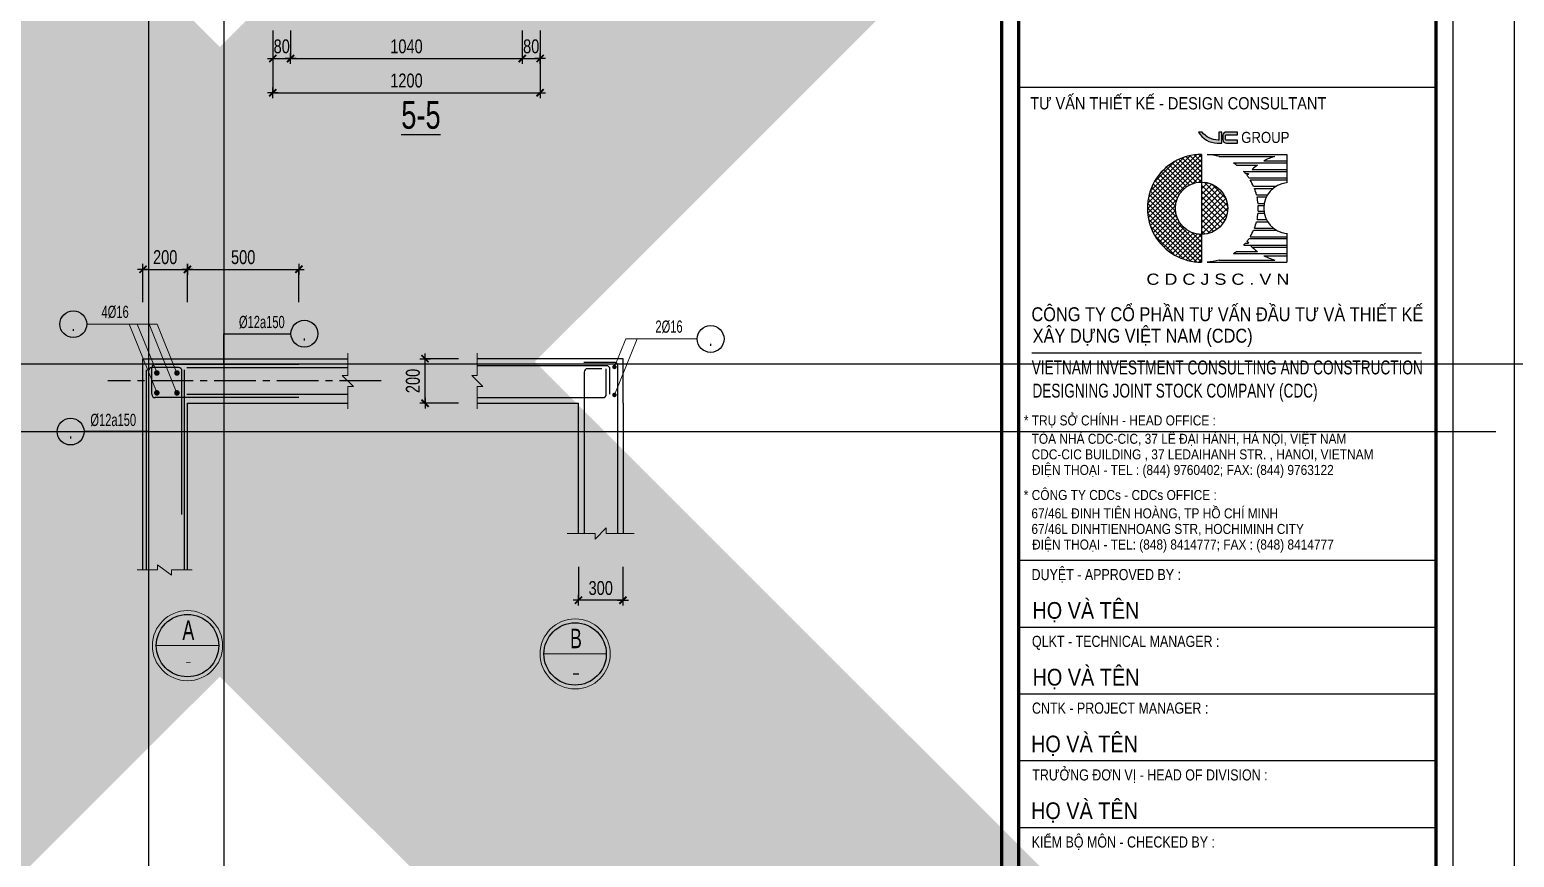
# Model space of a CAD drawing. Extents: x 1229855 to 1302267, y 1135177 to 1201195.
# Drawn here: x 1288938 to 1302267, y 1179029 to 1186466 of the extents above; entities that cross this region are included whole.
import ezdxf
from ezdxf.enums import TextEntityAlignment as Align

# ---------------------------------------------------------------- set-up
doc = ezdxf.new("R2010")
doc.units = 0
doc.header["$LTSCALE"] = 25
doc.header["$MEASUREMENT"] = 0
doc.header["$PDMODE"] = 98
doc.linetypes.add('CENTER2', pattern=[1.125, 0.75, -0.125, 0.125, -0.125])
doc.layers.get('0').update_dxf_attribs({"linetype": 'CONTINUOUS'})
doc.layers.get('DEFPOINTS').update_dxf_attribs({"linetype": 'CONTINUOUS'})
for name, color, linetype in [('02.CDC.DIM', 1, 'CONTINUOUS'), ('CDC -TEXT KHUNG', 7, 'CONTINUOUS'), ('CDC-KHUNGTEN', 7, 'CONTINUOUS'), ('CDC.01.AXIS', 160, 'CENTER2'), ('CDC.02.DIM', 1, 'CONTINUOUS'), ('CDC.03.BORDER', 3, 'CONTINUOUS'), ('CDC.05.STEEL', 4, 'CONTINUOUS'), ('CDC.06.TEXT', 2, 'CONTINUOUS'), ('CDC.14.STEELNUM', 3, 'CONTINUOUS')]:
    doc.layers.add(name, color=color, linetype=linetype)
doc.layers.add('KCS_CHI', color=1, linetype='CONTINUOUS', lineweight=15)
doc.styles.add('1', font='arial.ttf', dxfattribs={"width": 0.75})
doc.styles.add('arial', font='arial.ttf', dxfattribs={"width": 0.65})
doc.styles.add('KCS_SMTEXT', font='arial.ttf', dxfattribs={"width": 0.7})
doc.styles.add('KT CDC', font='arial.ttf', dxfattribs={"width": 0.85, "height": 200})
doc.styles.add('romans', font='arial.ttf', dxfattribs={"width": 0.65})
doc.dimstyles.new('DX2', dxfattribs={"dimscale": 0.5, "dimtxt": 250, "dimasz": 0.8, "dimexe": 0, "dimexo": 0, "dimgap": 90, "dimtad": 1, "dimdec": 0, "dimzin": 13, "dimdsep": 46, "dimtxsty": '1', "dimblk1": 'CHEO', "dimblk2": 'CHEO', "dimsah": 1, "dimcen": 0, "dimclrd": 256, "dimclre": 256, "dimclrt": 2, "dimadec": 0, "dimazin": 0, "dimtfac": 1, "dimtdec": 0, "dimtix": 1, "dimtmove": 2, "dimatfit": 3, "dimldrblk": 'CHEO', "dimfxl": 1, "dimtolj": 1, "dimtzin": 13, "dimarcsym": 0})

# ---------------------------------------------------------------- blocks, each defined once
blk = doc.blocks.new('LOGOmoi')
at = {"layer": 'CDC -TEXT KHUNG'}
h = blk.add_hatch(color=1, dxfattribs=at)
h.paths.add_polyline_path([(1.46, 5.45), (1.26, 5.45), (1.26, 4.88), (1.21, 4.88, -0.237912), (0.06, 5.45), (-0.2, 5.45, 0.272847), (1.14, 4.66), (1.46, 4.66)])
h.paths.add_polyline_path([(2.59, 5.45), (1.8, 5.45, 0.414214), (1.54, 5.2), (1.54, 4.92, 0.414214), (1.8, 4.66), (2.59, 4.66), (2.59, 4.87), (1.8, 4.87, -0.414214), (1.74, 4.92), (1.74, 5.2, -0.414214), (1.8, 5.25), (2.59, 5.25)])
h = blk.add_hatch(dxfattribs=at)
h.set_pattern_fill('ANSI37', color=102, scale=2.293939, angle=360, style=0)
h.set_pattern_definition([(45, (-2844.4439, 636.61023), (-0.178426552, 0.178426553), []), (135, (-2844.4439, 636.61023), (-0.178426552, -0.178426553), [])])
edge = h.paths.add_edge_path()
edge.add_arc((0.02, 0), 1.87, 90, 270)
edge.add_line((0.02, -1.88), (0.02, -3.84))
edge.add_line((0.02, -3.84), (-0.17, -3.84))
edge.add_line((-0.17, -3.84), (-0.36, -3.83))
edge.add_line((-0.36, -3.83), (-0.55, -3.8))
edge.add_line((-0.55, -3.8), (-0.73, -3.77))
edge.add_line((-0.73, -3.77), (-0.92, -3.73))
edge.add_line((-0.92, -3.73), (-1.1, -3.68))
edge.add_line((-1.1, -3.68), (-1.28, -3.62))
edge.add_line((-1.28, -3.62), (-1.45, -3.55))
edge.add_line((-1.45, -3.55), (-1.63, -3.48))
edge.add_line((-1.63, -3.48), (-1.79, -3.39))
edge.add_line((-1.79, -3.39), (-1.96, -3.3))
edge.add_line((-1.96, -3.3), (-2.12, -3.2))
edge.add_line((-2.12, -3.2), (-2.27, -3.09))
edge.add_line((-2.27, -3.09), (-2.42, -2.97))
edge.add_line((-2.42, -2.97), (-2.56, -2.85))
edge.add_line((-2.56, -2.85), (-2.7, -2.72))
edge.add_line((-2.7, -2.72), (-2.83, -2.58))
edge.add_line((-2.83, -2.58), (-2.95, -2.44))
edge.add_line((-2.95, -2.44), (-3.07, -2.29))
edge.add_line((-3.07, -2.29), (-3.18, -2.14))
edge.add_line((-3.18, -2.14), (-3.28, -1.98))
edge.add_line((-3.28, -1.98), (-3.37, -1.81))
edge.add_line((-3.37, -1.81), (-3.46, -1.64))
edge.add_line((-3.46, -1.64), (-3.53, -1.47))
edge.add_line((-3.53, -1.47), (-3.6, -1.3))
edge.add_line((-3.6, -1.3), (-3.66, -1.12))
edge.add_line((-3.66, -1.12), (-3.71, -0.93))
edge.add_line((-3.71, -0.93), (-3.75, -0.75))
edge.add_line((-3.75, -0.75), (-3.79, -0.56))
edge.add_line((-3.79, -0.56), (-3.81, -0.38))
edge.add_line((-3.81, -0.38), (-3.82, -0.19))
edge.add_line((-3.82, -0.19), (-3.83, 0))
edge.add_line((-3.83, 0), (-3.82, 0.19))
edge.add_line((-3.82, 0.19), (-3.81, 0.38))
edge.add_line((-3.81, 0.38), (-3.79, 0.56))
edge.add_line((-3.79, 0.56), (-3.75, 0.75))
edge.add_line((-3.75, 0.75), (-3.71, 0.93))
edge.add_line((-3.71, 0.93), (-3.66, 1.12))
edge.add_line((-3.66, 1.12), (-3.6, 1.3))
edge.add_line((-3.6, 1.3), (-3.53, 1.47))
edge.add_line((-3.53, 1.47), (-3.46, 1.64))
edge.add_line((-3.46, 1.64), (-3.37, 1.81))
edge.add_line((-3.37, 1.81), (-3.28, 1.98))
edge.add_line((-3.28, 1.98), (-3.18, 2.14))
edge.add_line((-3.18, 2.14), (-3.07, 2.29))
edge.add_line((-3.07, 2.29), (-2.95, 2.44))
edge.add_line((-2.95, 2.44), (-2.83, 2.58))
edge.add_line((-2.83, 2.58), (-2.7, 2.72))
edge.add_line((-2.7, 2.72), (-2.56, 2.85))
edge.add_line((-2.56, 2.85), (-2.42, 2.97))
edge.add_line((-2.42, 2.97), (-2.27, 3.09))
edge.add_line((-2.27, 3.09), (-2.12, 3.2))
edge.add_line((-2.12, 3.2), (-1.96, 3.3))
edge.add_line((-1.96, 3.3), (-1.79, 3.39))
edge.add_line((-1.79, 3.39), (-1.63, 3.48))
edge.add_line((-1.63, 3.48), (-1.45, 3.55))
edge.add_line((-1.45, 3.55), (-1.28, 3.62))
edge.add_line((-1.28, 3.62), (-1.1, 3.68))
edge.add_line((-1.1, 3.68), (-0.92, 3.73))
edge.add_line((-0.92, 3.73), (-0.73, 3.77))
edge.add_line((-0.73, 3.77), (-0.55, 3.8))
edge.add_line((-0.55, 3.8), (-0.36, 3.83))
edge.add_line((-0.36, 3.83), (-0.17, 3.84))
edge.add_line((-0.17, 3.84), (0.02, 3.84))
edge.add_line((0.02, 3.84), (0.02, 1.87))
h = blk.add_hatch(dxfattribs=at)
h.set_pattern_fill('ANSI37', color=1, scale=2.293939, angle=360, style=0)
h.set_pattern_definition([(45, (-486.53502, -144.21504), (-0.20275745, 0.20275745), []), (135, (-486.53502, -144.21504), (-0.20275745, -0.20275745), [])])
h.paths.add_polyline_path([(0.02, 1.87), (0.02, -1.81), (0.02, -1.88, 0.414214), (1.89, 0, 0.414214)])
at = {"layer": 'CDC -TEXT KHUNG', "color": 102}
for p, q in [((0.02, 3.84), (0.02, -1.81)), ((0.42, 3.85), (6.1, 3.85)), ((1.28, 3.7), (5.24, 3.7)), ((2.3, 3.24), (6.1, 3.24)), ((4.47, 3.39), (6.1, 3.39)), ((6.1, 3.85), (6.1, 1.81)), ((2.51, 3.09), (4.01, 3.09)), ((3.03, 2.63), (6.1, 2.63)), ((3.16, 2.49), (3.36, 2.49)), ((3.4, 2.17), (6.1, 2.17)), ((3.64, 2.78), (6.1, 2.78)), ((3.49, 2.03), (6.1, 2.03)), ((3.74, 1.57), (5.37, 1.57)), ((3.8, 1.42), (5.15, 1.42)), ((3.95, 0.96), (4.75, 0.96)), ((3.98, 0.81), (4.66, 0.81)), ((4.05, 0.35), (4.51, 0.35)), ((4.06, 0.2), (4.49, 0.2)), ((3.95, -0.96), (4.75, -0.96)), ((3.98, -0.81), (4.66, -0.81)), ((4.05, -0.35), (4.51, -0.35)), ((4.06, -0.2), (4.49, -0.2)), ((0.02, -1.81), (0.02, -3.84)), ((3.49, -2.03), (6.1, -2.03)), ((3.74, -1.57), (5.37, -1.57)), ((3.8, -1.42), (5.15, -1.42)), ((6.1, -1.79), (6.1, -3.84)), ((2.51, -3.09), (4.01, -3.09)), ((3.03, -2.63), (6.1, -2.63)), ((3.16, -2.49), (3.36, -2.49)), ((3.4, -2.17), (6.1, -2.17)), ((3.64, -2.78), (6.1, -2.78)), ((0.01, -3.84), (0.02, -3.84)), ((0.42, -3.84), (6.1, -3.84)), ((1.28, -3.7), (5.24, -3.7)), ((2.3, -3.24), (6.1, -3.24)), ((4.47, -3.39), (6.1, -3.39))]:
    blk.add_line(p, q, dxfattribs=at)
at = {"layer": 'CDC -TEXT KHUNG'}
blk.add_line((3.78, 1.21), (3.78, 1.21), dxfattribs=at)
at = {"layer": 'CDC -TEXT KHUNG', "color": 1}
for points in [[(1.46, 5.45), (1.26, 5.45), (1.26, 4.88), (1.21, 4.88, -0.237912), (0.06, 5.45), (-0.2, 5.45, 0.272847), (1.14, 4.66), (1.46, 4.66)], [(2.59, 5.45), (1.8, 5.45, 0.414214), (1.54, 5.2), (1.54, 4.92, 0.414214), (1.8, 4.66), (2.59, 4.66), (2.59, 4.87), (1.8, 4.87, -0.414214), (1.74, 4.92), (1.74, 5.2, -0.414214), (1.8, 5.25), (2.59, 5.25)]]:
    blk.add_lwpolyline(points, format="xyb", close=True, dxfattribs=at)
at = {"layer": 'CDC -TEXT KHUNG', "color": 102}
blk.add_circle((0.02, 0), 1.87, dxfattribs=at)
blk.add_arc((0, 0), 3.85, 89.7449, 270.2551, dxfattribs=at)
at = {"layer": 'CDC -TEXT KHUNG', "color": 112}
blk.add_ellipse((0.22, 0), major_axis=(-2.72, 2.72), ratio=1, start_param=-1.064136, end_param=-0.838054, dxfattribs=at)
at = {"layer": 'CDC -TEXT KHUNG', "color": 102}
for centre, major_axis, start_param, end_param in [((0.22, 0), (-2.72, 2.72), -1.423028, -1.355019), ((6.3, 0), (2.72, 2.72), 1.064136, 1.278853), ((0.22, 0), (2.72, 2.72), 6.199614, 6.251308), ((6.3, 0), (-2.72, 2.72), 0.083571, 0.124553), ((0.22, 0), (-2.72, 2.72), 4.527318, 4.587836), ((6.3, 0), (-2.72, 2.72), -0.147768, -0.022458), ((0.22, 0), (-2.72, 2.72), 4.346177, 4.481253), ((0.22, 0), (-2.72, 2.72), 4.178765, 4.304301), ((6.27, 0.01), (1.28, 1.28), 0.884906, 3.827483), ((0.22, 0), (2.72, 2.72), 5.589142, 5.7099), ((0.22, 0), (2.72, 2.72), 5.445131, 5.550443), ((0.22, 0), (-2.72, 2.72), 3.549681, 3.675216), ((0.22, 0), (-2.72, 2.72), 3.714878, 3.835636), ((0.22, 0), (2.72, 2.72), 4.943525, 5.078601), ((0.22, 0), (-2.72, 2.72), 2.925816, 2.993825), ((0.22, 0), (-2.72, 2.72), 3.17347, 3.225164), ((0.22, 0), (2.72, 2.72), 4.836942, 4.89746), ((6.3, 0), (-2.72, 2.72), 1.446243, 1.487225), ((6.3, 0), (-2.72, 2.72), 1.538919, 1.718564), ((0.22, 0.01), (2.72, 2.72), 3.979647, 4.205729), ((6.3, 0), (2.72, 2.72), 3.433536, 3.648253)]:
    blk.add_ellipse(centre, major_axis=major_axis, ratio=1, start_param=start_param, end_param=end_param, dxfattribs=at)
at = {"layer": 'CDC -TEXT KHUNG', "color": 1, "style": 'KT CDC', "width": 0.85}
blk.add_text('GROUP', height=0.792, dxfattribs=at).set_placement((2.85, 4.67))
at = {"layer": 'CDC -TEXT KHUNG', "color": 102, "style": 'KT CDC', "width": 1.15}
blk.add_text('C D C J S C . V N', height=0.8, dxfattribs=at).set_placement((-3.92, -5.47))
blk = doc.blocks.new('KHUNG DOC A1')
at = {"layer": 'CDC-KHUNGTEN', "color": 6, "lineweight": 25}
for p, q in [((-3, 278), (-78, 278)), ((-3, 193), (-78, 193)), ((-3, 181), (-78, 181)), ((-3, 169), (-78, 169)), ((-3, 157), (-78, 157)), ((-3, 145), (-78, 145))]:
    blk.add_line(p, q, dxfattribs=at)
at = {"layer": 'CDC-KHUNGTEN', "color": 6}
blk.add_line((-75.61, 230.36), (-5.67, 230.36), dxfattribs=at)
at = {"layer": 'CDC-KHUNGTEN', "xscale": 2.513908497502836, "yscale": 2.513908497502836, "zscale": 2.513908497502836}
blk.add_blockref('LOGOmoi', (-45.2, 256.32), dxfattribs=at)
at = {"layer": 'CDC-KHUNGTEN', "color": 6}
for s, height, style, width, p in [('CÔNG TY CỔ PHẦN TƯ VẤN ÐẦU TƯ VÀ THIẾT KẾ', 2.5, 'KT CDC', 0.84, (-75.7, 236.03)), ('XÂY DỰNG VIỆT NAM (CDC)', 2.5, 'KT CDC', 0.84, (-75.48, 232.17)), ('VIETNAM INVESTMENT CONSULTING AND CONSTRUCTION ', 2.5, 'KT CDC', 0.7, (-75.64, 226.47)), ('DESIGNING JOINT STOCK COMPANY (CDC)', 2.5, 'KT CDC', 0.7, (-75.52, 222.3)), ('* TRỤ SỞ CHÍNH - HEAD OFFICE :', 1.8, 'KT CDC', 0.85, (-77.06, 217.3)), ('TÒA NHÀ CDC-CIC, 37 LÊ ĐẠI HÀNH, HÀ NỘI, VIỆT NAM', 1.8, 'KT CDC', 0.85, (-75.67, 214)), ('ĐIỆN THOẠI - TEL : (844) 9760402; FAX: (844) 9763122', 1.8, 'KT CDC', 0.85, (-75.59, 208.4)), ('CDC-CIC BUILDING , 37 LEDAIHANH STR. , HANOI, VIETNAM', 1.8, 'KT CDC', 0.85, (-75.67, 211.2)), ('* CÔNG TY CDCs - CDCs OFFICE :', 1.8, 'KT CDC', 0.85, (-77.08, 203.9)), ('67/46L ĐINH TIÊN HOÀNG, TP HỒ CHÍ MINH', 1.8, 'KT CDC', 0.85, (-75.7, 200.6)), ('67/46L DINHTIENHOANG STR, HOCHIMINH CITY', 1.8, 'KT CDC', 0.85, (-75.7, 197.8)), ('ĐIỆN THOẠI - TEL: (848) 8414777; FAX : (848) 8414777', 1.8, 'KT CDC', 0.85, (-75.58, 195)), ('DUYỆT - APPROVED BY :', 2, 'arial', 0.8, (-75.67, 189.5)), ('QLKT - TECHNICAL MANAGER :', 2, 'arial', 0.8, (-75.6, 177.5)), ('CNTK - PROJECT MANAGER :', 2, 'arial', 0.8, (-75.6, 165.5)), ('TRƯỞNG ĐƠN VỊ - HEAD OF DIVISION :', 2, 'arial', 0.8, (-75.55, 153.5)), ('KIỂM BỘ MÔN - CHECKED BY :', 2, 'arial', 0.8, (-75.66, 141.44))]:
    blk.add_text(s, height=height, dxfattribs=dict(at, style=style, width=width)).set_placement(p)
at = {"layer": 'CDC-KHUNGTEN', "color": 7, "style": 'KT CDC', "width": 0.85}
for p in [(-75.52, 182.56), (-75.5, 170.56), (-75.77, 158.56), (-75.77, 146.56)]:
    blk.add_text('HỌ VÀ TÊN', height=3, dxfattribs=at).set_placement(p)
blk = doc.blocks.new('KHUNG A1')
at = {"layer": 'CDC-KHUNGTEN', "color": 8}
blk.add_lwpolyline([(10368.18, 709.17), (10447.22, 709.17), (10447.22, 1281.17), (9647.22, 1281.17), (9647.22, 709.17), (10368.18, 709.17)], dxfattribs=at)
at = {"layer": 'CDC-KHUNGTEN', "color": 255, "lineweight": 60}
blk.add_lwpolyline([(10366.22, 712.17), (10366.22, 1278.17), (9650.22, 1278.17), (9650.22, 712.17), (10366.22, 712.17)], close=True, dxfattribs=at)
blk.add_lwpolyline([(10369.22, 712.17), (10444.22, 712.17), (10444.22, 1278.17), (10369.22, 1278.17), (10369.22, 712.17)], dxfattribs=at)
at = {"layer": 'DEFPOINTS', "color": 1, "ltscale": 0.2}
blk.add_lwpolyline([(9617.22, 698.17), (9617.22, 1292.17), (10458.22, 1292.17), (10458.22, 698.17), (9617.22, 698.17)], close=True, dxfattribs=at)
at = {"layer": 'CDC-KHUNGTEN'}
blk.add_blockref('KHUNG DOC A1', (10447.22, 709.17), dxfattribs=at)
at = {"layer": 'CDC -TEXT KHUNG', "style": 'KT CDC', "width": 0.85}
blk.add_text('TƯ VẤN THIẾT KẾ - DESIGN CONSULTANT', height=2.2, dxfattribs=at).set_placement((10397.88, 983.26), align=Align.CENTER)
blk = doc.blocks.new('CHEO')
at = {"layer": '02.CDC.DIM'}
for points in [[(0, 120.96), (0, -120.96)], [(-120.96, 0), (120.96, 0)]]:
    blk.add_lwpolyline(points, dxfattribs=at)
at = {"layer": '02.CDC.DIM', "color": 2, "const_width": 40}
blk.add_lwpolyline([(80.48, 80.35), (-80.4, -80.52)], dxfattribs=at)
blk = doc.blocks.new('*D341')
at = {"layer": 'CDC.02.DIM', "lineweight": -2, "ltscale": 3, "transparency": 16777216}
for p, q in [((1291121, 1186459), (1291121, 1185899)), ((1293521, 1186459), (1293521, 1185899)), ((1291122, 1185899), (1293521, 1185899))]:
    blk.add_line(p, q, dxfattribs=at)
at = {"layer": 'DEFPOINTS', "color": 0, "ltscale": 3, "transparency": 16777216}
for p in [(1291121, 1186459), (1293521, 1186459), (1293521, 1185899)]:
    blk.add_point(p, dxfattribs=at)
at = {"layer": 'CDC.02.DIM', "lineweight": -2, "ltscale": 3, "transparency": 16777216, "xscale": 0.4, "yscale": 0.4, "zscale": 0.4, "rotation": 180}
blk.add_blockref('CHEO', (1291121, 1185899), dxfattribs=at)
at = {"layer": 'CDC.02.DIM', "lineweight": -2, "ltscale": 3, "transparency": 16777216, "xscale": 0.4, "yscale": 0.4, "zscale": 0.4}
blk.add_blockref('CHEO', (1293521, 1185899), dxfattribs=at)
at = {"layer": 'CDC.02.DIM', "color": 2, "ltscale": 3, "transparency": 16777216, "insert": (1292321, 1186008), "char_height": 125, "attachment_point": 5, "style": '1'}
blk.add_mtext('\\A1;1200', dxfattribs=at)
blk = doc.blocks.new('*D342')
at = {"layer": 'CDC.02.DIM', "lineweight": -2, "ltscale": 3, "transparency": 16777216}
for p, q in [((1291121, 1186459), (1291121, 1186206)), ((1291281, 1186459), (1291281, 1186206)), ((1291121, 1186206), (1291121, 1186206)), ((1291121, 1186206), (1291281, 1186206)), ((1291282, 1186206), (1291282, 1186206))]:
    blk.add_line(p, q, dxfattribs=at)
at = {"layer": 'DEFPOINTS', "color": 0, "ltscale": 3, "transparency": 16777216}
for p in [(1291121, 1186459), (1291281, 1186459), (1291281, 1186206)]:
    blk.add_point(p, dxfattribs=at)
at = {"layer": 'CDC.02.DIM', "lineweight": -2, "ltscale": 3, "transparency": 16777216, "xscale": 0.4, "yscale": 0.4, "zscale": 0.4}
blk.add_blockref('CHEO', (1291121, 1186206), dxfattribs=at)
at = {"layer": 'CDC.02.DIM', "lineweight": -2, "ltscale": 3, "transparency": 16777216, "xscale": 0.4, "yscale": 0.4, "zscale": 0.4, "rotation": 180}
blk.add_blockref('CHEO', (1291281, 1186206), dxfattribs=at)
at = {"layer": 'CDC.02.DIM', "color": 2, "ltscale": 3, "transparency": 16777216, "insert": (1291201, 1186315), "char_height": 125, "attachment_point": 5, "style": '1'}
blk.add_mtext('\\A1;80', dxfattribs=at)
blk = doc.blocks.new('*D343')
at = {"layer": 'CDC.02.DIM', "lineweight": -2, "ltscale": 3, "transparency": 16777216}
for p, q in [((1291281, 1186459), (1291281, 1186206)), ((1293361, 1186459), (1293361, 1186206)), ((1291282, 1186206), (1293361, 1186206))]:
    blk.add_line(p, q, dxfattribs=at)
at = {"layer": 'DEFPOINTS', "color": 0, "ltscale": 3, "transparency": 16777216}
for p in [(1291281, 1186459), (1293361, 1186459), (1293361, 1186206)]:
    blk.add_point(p, dxfattribs=at)
at = {"layer": 'CDC.02.DIM', "lineweight": -2, "ltscale": 3, "transparency": 16777216, "xscale": 0.4, "yscale": 0.4, "zscale": 0.4, "rotation": 180}
blk.add_blockref('CHEO', (1291281, 1186206), dxfattribs=at)
at = {"layer": 'CDC.02.DIM', "lineweight": -2, "ltscale": 3, "transparency": 16777216, "xscale": 0.4, "yscale": 0.4, "zscale": 0.4}
blk.add_blockref('CHEO', (1293361, 1186206), dxfattribs=at)
at = {"layer": 'CDC.02.DIM', "color": 2, "ltscale": 3, "transparency": 16777216, "insert": (1292321, 1186315), "char_height": 125, "attachment_point": 5, "style": '1'}
blk.add_mtext('\\A1;1040', dxfattribs=at)
blk = doc.blocks.new('*D344')
at = {"layer": 'CDC.02.DIM', "lineweight": -2, "ltscale": 3, "transparency": 16777216}
for p, q in [((1293361, 1186459), (1293361, 1186206)), ((1293521, 1186459), (1293521, 1186206)), ((1293361, 1186206), (1293361, 1186206)), ((1293361, 1186206), (1293521, 1186206)), ((1293522, 1186206), (1293522, 1186206))]:
    blk.add_line(p, q, dxfattribs=at)
at = {"layer": 'DEFPOINTS', "color": 0, "ltscale": 3, "transparency": 16777216}
for p in [(1293361, 1186459), (1293521, 1186459), (1293521, 1186206)]:
    blk.add_point(p, dxfattribs=at)
at = {"layer": 'CDC.02.DIM', "lineweight": -2, "ltscale": 3, "transparency": 16777216, "xscale": 0.4, "yscale": 0.4, "zscale": 0.4}
blk.add_blockref('CHEO', (1293361, 1186206), dxfattribs=at)
at = {"layer": 'CDC.02.DIM', "lineweight": -2, "ltscale": 3, "transparency": 16777216, "xscale": 0.4, "yscale": 0.4, "zscale": 0.4, "rotation": 180}
blk.add_blockref('CHEO', (1293521, 1186206), dxfattribs=at)
at = {"layer": 'CDC.02.DIM', "color": 2, "ltscale": 3, "transparency": 16777216, "insert": (1293441, 1186315), "char_height": 125, "attachment_point": 5, "style": '1'}
blk.add_mtext('\\A1;80', dxfattribs=at)
blk = doc.blocks.new('T')
at = {"layer": 'CDC.05.STEEL', "const_width": 12.5}
blk.add_lwpolyline([(-7.8, 0, 1), (4.7, 0, 1)], format="xyb", close=True, dxfattribs=at)
blk = doc.blocks.new('*D372')
at = {"layer": 'CDC.02.DIM', "lineweight": -2, "ltscale": 3, "transparency": 16777216}
for p, q in [((1289955, 1184016), (1289955, 1184312)), ((1289956, 1184312), (1290355, 1184312)), ((1290355, 1184016), (1290355, 1184312))]:
    blk.add_line(p, q, dxfattribs=at)
at = {"layer": 'DEFPOINTS', "color": 0, "ltscale": 3, "transparency": 16777216}
for p in [(1290355, 1184312), (1289955, 1184016), (1290355, 1184016)]:
    blk.add_point(p, dxfattribs=at)
at = {"layer": 'CDC.02.DIM', "lineweight": -2, "ltscale": 3, "transparency": 16777216, "xscale": 0.4, "yscale": 0.4, "zscale": 0.4, "rotation": 180}
blk.add_blockref('CHEO', (1289955, 1184312), dxfattribs=at)
at = {"layer": 'CDC.02.DIM', "lineweight": -2, "ltscale": 3, "transparency": 16777216, "xscale": 0.4, "yscale": 0.4, "zscale": 0.4}
blk.add_blockref('CHEO', (1290355, 1184312), dxfattribs=at)
at = {"layer": 'CDC.02.DIM', "color": 2, "ltscale": 3, "transparency": 16777216, "insert": (1290155, 1184421), "char_height": 125, "attachment_point": 5, "style": '1'}
blk.add_mtext('\\A1;200', dxfattribs=at)
blk = doc.blocks.new('*D373')
at = {"layer": 'CDC.02.DIM', "lineweight": -2, "ltscale": 3, "transparency": 16777216}
for p, q in [((1290355, 1184016), (1290355, 1184312)), ((1290356, 1184312), (1291355, 1184312)), ((1291355, 1184016), (1291355, 1184312))]:
    blk.add_line(p, q, dxfattribs=at)
at = {"layer": 'DEFPOINTS', "color": 0, "ltscale": 3, "transparency": 16777216}
for p in [(1291355, 1184312), (1290355, 1184016), (1291355, 1184016)]:
    blk.add_point(p, dxfattribs=at)
at = {"layer": 'CDC.02.DIM', "lineweight": -2, "ltscale": 3, "transparency": 16777216, "xscale": 0.4, "yscale": 0.4, "zscale": 0.4, "rotation": 180}
blk.add_blockref('CHEO', (1290355, 1184312), dxfattribs=at)
at = {"layer": 'CDC.02.DIM', "lineweight": -2, "ltscale": 3, "transparency": 16777216, "xscale": 0.4, "yscale": 0.4, "zscale": 0.4}
blk.add_blockref('CHEO', (1291355, 1184312), dxfattribs=at)
at = {"layer": 'CDC.02.DIM', "color": 2, "ltscale": 3, "transparency": 16777216, "insert": (1290855, 1184421), "char_height": 125, "attachment_point": 5, "style": '1'}
blk.add_mtext('\\A1;500', dxfattribs=at)
blk = doc.blocks.new('*D370')
at = {"layer": 'CDC.02.DIM', "lineweight": -2, "ltscale": 3, "transparency": 16777216}
for p, q in [((1292788, 1183509), (1292488, 1183509)), ((1292488, 1183110), (1292488, 1183509)), ((1292788, 1183109), (1292488, 1183109))]:
    blk.add_line(p, q, dxfattribs=at)
at = {"layer": 'DEFPOINTS', "color": 0, "ltscale": 3, "transparency": 16777216}
for p in [(1292488, 1183509), (1292788, 1183509), (1292788, 1183109)]:
    blk.add_point(p, dxfattribs=at)
at = {"layer": 'CDC.02.DIM', "lineweight": -2, "ltscale": 3, "transparency": 16777216, "xscale": 0.4, "yscale": 0.4, "zscale": 0.4}
for p, rotation in [((1292488, 1183509), 90), ((1292488, 1183109), 270)]:
    blk.add_blockref('CHEO', p, dxfattribs=dict(at, rotation=rotation))
at = {"layer": 'CDC.02.DIM', "color": 2, "ltscale": 3, "transparency": 16777216, "insert": (1292379, 1183309), "char_height": 125, "attachment_point": 5, "rotation": 90, "style": '1'}
blk.add_mtext('\\A1;200', dxfattribs=at)
blk = doc.blocks.new('*D371')
at = {"layer": 'CDC.02.DIM', "lineweight": -2, "ltscale": 3, "transparency": 16777216}
for p, q in [((1293865, 1181639), (1293865, 1181339)), ((1294265, 1181639), (1294265, 1181339)), ((1294265, 1181339), (1293866, 1181339))]:
    blk.add_line(p, q, dxfattribs=at)
at = {"layer": 'DEFPOINTS', "color": 0, "ltscale": 3, "transparency": 16777216}
for p in [(1293865, 1181639), (1294265, 1181639), (1293865, 1181339)]:
    blk.add_point(p, dxfattribs=at)
at = {"layer": 'CDC.02.DIM', "lineweight": -2, "ltscale": 3, "transparency": 16777216, "xscale": 0.4, "yscale": 0.4, "zscale": 0.4, "rotation": 180}
blk.add_blockref('CHEO', (1293865, 1181339), dxfattribs=at)
at = {"layer": 'CDC.02.DIM', "lineweight": -2, "ltscale": 3, "transparency": 16777216, "xscale": 0.4, "yscale": 0.4, "zscale": 0.4}
blk.add_blockref('CHEO', (1294265, 1181339), dxfattribs=at)
at = {"layer": 'CDC.02.DIM', "color": 2, "ltscale": 3, "transparency": 16777216, "insert": (1294065, 1181448), "char_height": 125, "attachment_point": 5, "style": '1'}
blk.add_mtext('\\A1;300', dxfattribs=at)

msp = doc.modelspace()

# ---------------------------------------------------------------- linework, layer by layer
at = {"layer": 'CDC.01.AXIS', "ltscale": 20}
msp.add_line((1292094.13, 1183309.2), (1289641.37, 1183309.2), dxfattribs=at)
at = {"layer": 'CDC.03.BORDER', "ltscale": 3}
for p, q in [((1289955.19, 1181611.47), (1289955.19, 1183509.2)), ((1289955.19, 1183509.2), (1291794.13, 1183509.2)), ((1294265.11, 1183509.2), (1292957.11, 1183509.2)), ((1294265.11, 1183109.2), (1294265.11, 1183509.2)), ((1290355.19, 1183109.2), (1291794.13, 1183109.2)), ((1290355.19, 1181611.47), (1290355.19, 1183109.2)), ((1292957.11, 1183109.2), (1293865.11, 1183109.2)), ((1293865.11, 1181939.2), (1293865.11, 1183109.2)), ((1294265.11, 1183109.2), (1294265.11, 1181939.2))]:
    msp.add_line(p, q, dxfattribs=at)
at = {"layer": 'CDC.05.STEEL', "ltscale": 3}
for p, q in [((1290065.19, 1183459.2), (1291355.19, 1183459.2)), ((1290035.19, 1183189.2), (1290035.19, 1183429.2)), ((1291355.19, 1183159.2), (1290065.19, 1183159.2))]:
    msp.add_line(p, q, dxfattribs=at)
for points in [[(1293914.26, 1183479.2), (1294184.26, 1183479.2, -0.41421356), (1294214.26, 1183449.2), (1294214.26, 1181939.2)], [(1290305.19, 1182109.2), (1290305.19, 1183399.2, 0.41421356), (1290275.19, 1183429.2), (1290035.19, 1183429.2, 0.41421356), (1290005.19, 1183399.2), (1290005.19, 1182109.2)], [(1292957.11, 1183449.2), (1294115.11, 1183449.2, -0.41421356), (1294145.11, 1183419.2), (1294145.11, 1183189.2)], [(1292957.11, 1183159.2), (1294085.11, 1183159.2, 0.41421356), (1294115.11, 1183189.2), (1294115.11, 1183419.2)], [(1294075.95, 1183419.2), (1293945.95, 1183419.2, 0.41421356), (1293915.95, 1183389.2), (1293915.95, 1181939.2)]]:
    msp.add_lwpolyline(points, format="xyb", dxfattribs=at)
for points in [[(1289985.19, 1183409.2), (1289985.19, 1181611.47)], [(1290325.19, 1183409.2), (1290325.19, 1181611.47)], [(1290347.79, 1183429.04), (1291794.13, 1183429.04)], [(1290347.79, 1183189.2), (1291794.13, 1183189.2)]]:
    msp.add_lwpolyline(points, dxfattribs=at)
at = {"layer": 'CDC.05.STEEL', "ltscale": 3, "const_width": 20}
for points in [[(1294188.12, 1183444.99, 1), (1294188.12, 1183424.99, 1)], [(1294188.12, 1183173.4, -1), (1294188.12, 1183193.4, -1)]]:
    msp.add_lwpolyline(points, format="xyb", close=True, dxfattribs=at)
at = {"layer": 'CDC.05.STEEL', "const_width": 25}
msp.add_lwpolyline([(1290260.47, 1183189.51, 1), (1290260.47, 1183214.51, 1)], format="xyb", close=True, dxfattribs=at)
at = {"layer": 'CDC.05.STEEL', "ltscale": 3}
for centre in [(1290355.15, 1180930.85), (1293835.1, 1180856.47)]:
    msp.add_circle(centre, 280, dxfattribs=at)
for centre, start, end in [((1290065.19, 1183429.2), 90, 180), ((1290065.19, 1183189.2), 180, 270)]:
    msp.add_arc(centre, 30, start, end, dxfattribs=at)
at = {"layer": 'CDC.14.STEELNUM', "ltscale": 3}
for centre in [(1289330.08, 1183819.28), (1291404.14, 1183734), (1295051.8, 1183686.55), (1289305.86, 1182854.2)]:
    msp.add_circle(centre, 120.14, dxfattribs=at)
at = {"layer": 'KCS_CHI', "ltscale": 3}
for p, q in [((1290083.09, 1183819.28), (1289450.21, 1183819.28)), ((1290081.76, 1183200.18), (1289831.36, 1183819.28)), ((1290081.76, 1183380.72), (1289904.38, 1183819.28)), ((1290260.47, 1183200.18), (1290010.07, 1183819.28)), ((1290260.47, 1183380.72), (1290083.09, 1183819.28)), ((1294188.12, 1183434.99), (1294289.86, 1183686.55)), ((1294188.12, 1183183.4), (1294391.62, 1183686.55)), ((1294289.86, 1183686.55), (1294931.66, 1183686.55)), ((1290075.15, 1180930.85), (1290635.15, 1180930.85)), ((1293555.1, 1180856.47), (1294115.1, 1180856.47))]:
    msp.add_line(p, q, dxfattribs=at)
for points in [[(1291794.13, 1183559.2), (1291794.13, 1183359.2), (1291744.13, 1183359.2), (1291844.13, 1183259.2), (1291794.13, 1183259.2), (1291794.13, 1183059.2)], [(1292957.11, 1183559.2), (1292957.11, 1183359.2), (1292907.11, 1183359.2), (1293007.11, 1183259.2), (1292957.11, 1183259.2), (1292957.11, 1183059.2)], [(1293765.11, 1181939.2), (1294015.11, 1181939.2), (1294015.11, 1181889.2), (1294115.11, 1181989.2), (1294115.11, 1181939.2), (1294365.11, 1181939.2)]]:
    msp.add_lwpolyline(points, dxfattribs=at)
at = {"layer": 'KCS_CHI'}
msp.add_lwpolyline([(1289902.48, 1181611.47), (1290086.85, 1181611.47), (1290086.85, 1181658.35), (1290211.85, 1181564.6), (1290211.85, 1181611.47), (1290396.23, 1181611.47)], dxfattribs=at)
at = {"layer": 'KCS_CHI', "ltscale": 3}
for centre in [(1290355.15, 1180930.85), (1293835.1, 1180856.47)]:
    msp.add_circle(centre, 315, dxfattribs=at)

# ---------------------------------------------------------------- block references
at = {"xscale": 50.00000000000019, "yscale": 50.00000000000019, "zscale": 50.00000000000019}
msp.add_blockref('KHUNG A1', (779355.89, 1136586.17), dxfattribs=at)
at = {"layer": 'CDC.05.STEEL', "yscale": 2, "zscale": 2}
for p, xscale, rotation in [((1290079.86, 1183383.91), -2, 270), ((1290260.53, 1183383.91), 2, 90), ((1290079.86, 1183205.21), -2, 270)]:
    msp.add_blockref('T', p, dxfattribs=dict(at, xscale=xscale, rotation=rotation))

# ---------------------------------------------------------------- texts
at = {"layer": 'CDC.05.STEEL', "ltscale": 3, "style": 'romans'}
for s, height, width, p in [('A', 175, 0.65, (1290362.67, 1181070.17)), ('B', 175, 0.65, (1293842.62, 1180995.79)), ('_', 70, 0.55, (1290362.67, 1180828.8)), ('_', 105, 0.65, (1293842.62, 1180754.42))]:
    msp.add_text(s, height=height, dxfattribs=dict(at, width=width)).set_placement(p, align=Align.MIDDLE_CENTER)
at = {"layer": 'CDC.06.TEXT', "style": 'KCS_SMTEXT', "width": 0.7}
msp.add_text('%%U5-5', height=250, dxfattribs=at).set_placement((1292451.18, 1185575.03), align=Align.CENTER)
at = {"layer": 'CDC.06.TEXT', "ltscale": 3, "style": 'arial', "width": 0.65}
for s, p in [('4%%C16', (1289583.23, 1183875.3)), ('%%C12a150', (1290816.87, 1183784)), ('2%%C16', (1294555.95, 1183742.57)), ('%%C12a150', (1289482.86, 1182904.2))]:
    msp.add_text(s, height=110, dxfattribs=at).set_placement(p)
at = {"layer": 'CDC.14.STEELNUM', "ltscale": 3, "style": 'arial', "width": 0.65}
for p in [(1289330.08, 1183819.28), (1291404.14, 1183734), (1295051.8, 1183686.55), (1289305.86, 1182854.2)]:
    msp.add_text('.', height=125, dxfattribs=at).set_placement(p, align=Align.MIDDLE)

# ---------------------------------------------------------------- dimensions: what is measured, and where the dimension line sits
at = {"layer": 'CDC.02.DIM', "ltscale": 3}
for base, p1, p2, picture, middle in [((1293521.4, 1185899), (1291121.4, 1186458.51), (1293521.4, 1186458.51), '*D341', (1292321.4, 1186007.82)), ((1291281.4, 1186206.29), (1291121.4, 1186458.51), (1291281.4, 1186458.51), '*D342', (1291201.4, 1186315.11)), ((1293361.4, 1186206.29), (1291281.4, 1186458.51), (1293361.4, 1186458.51), '*D343', (1292321.4, 1186315.11)), ((1293521.4, 1186206.29), (1293361.4, 1186458.51), (1293521.4, 1186458.51), '*D344', (1293441.4, 1186315.11))]:
    dim = msp.add_linear_dim(base=base, p1=p1, p2=p2, dimstyle='DX2', override={"dimlfac": 0.5}, dxfattribs=at)
    dim.commit()
    dim.dimension.update_dxf_attribs({"geometry": picture, "text_midpoint": middle})
for base, p1, p2, angle, text, picture, middle in [((1290355.19, 1184312.06), (1289955.19, 1184016.13), (1290355.19, 1184016.13), 180, '200', '*D372', (1290155.19, 1184420.88)), ((1292488.11, 1183509.2), (1292788.11, 1183109.2), (1292788.11, 1183509.2), 90, '200', '*D370', (1292379.29, 1183309.2)), ((1293865.11, 1181339.2), (1294265.11, 1181639.2), (1293865.11, 1181639.2), 180, '300', '*D371', (1294065.11, 1181448.06))]:
    dim = msp.add_linear_dim(base=base, p1=p1, p2=p2, angle=angle, text=text, dimstyle='DX2', override={"dimlfac": 0.5}, dxfattribs=at)
    dim.commit()
    dim.dimension.update_dxf_attribs({"geometry": picture, "text_midpoint": middle})
dim = msp.add_linear_dim(base=(1291355.19, 1184312.06), p1=(1290355.19, 1184016.13), p2=(1291355.19, 1184016.13), angle=180, dimstyle='DX2', override={"dimlfac": 0.5}, dxfattribs=at)
dim.commit()
dim.dimension.update_dxf_attribs({"geometry": '*D373', "text_midpoint": (1290855.19, 1184420.88)})

# ---------------------------------------------------------------- leaders
for points in [[(1290680, 1183459.2), (1290680, 1183734), (1291284, 1183734)], [(1290005.19, 1182854.2), (1289426, 1182854.2)]]:
    msp.add_leader(points, dimstyle='DX2', override={"dimscale": 50, "dimasz": 2, "dimtad": 0}, dxfattribs=at)

doc.saveas('drawing.dxf')
